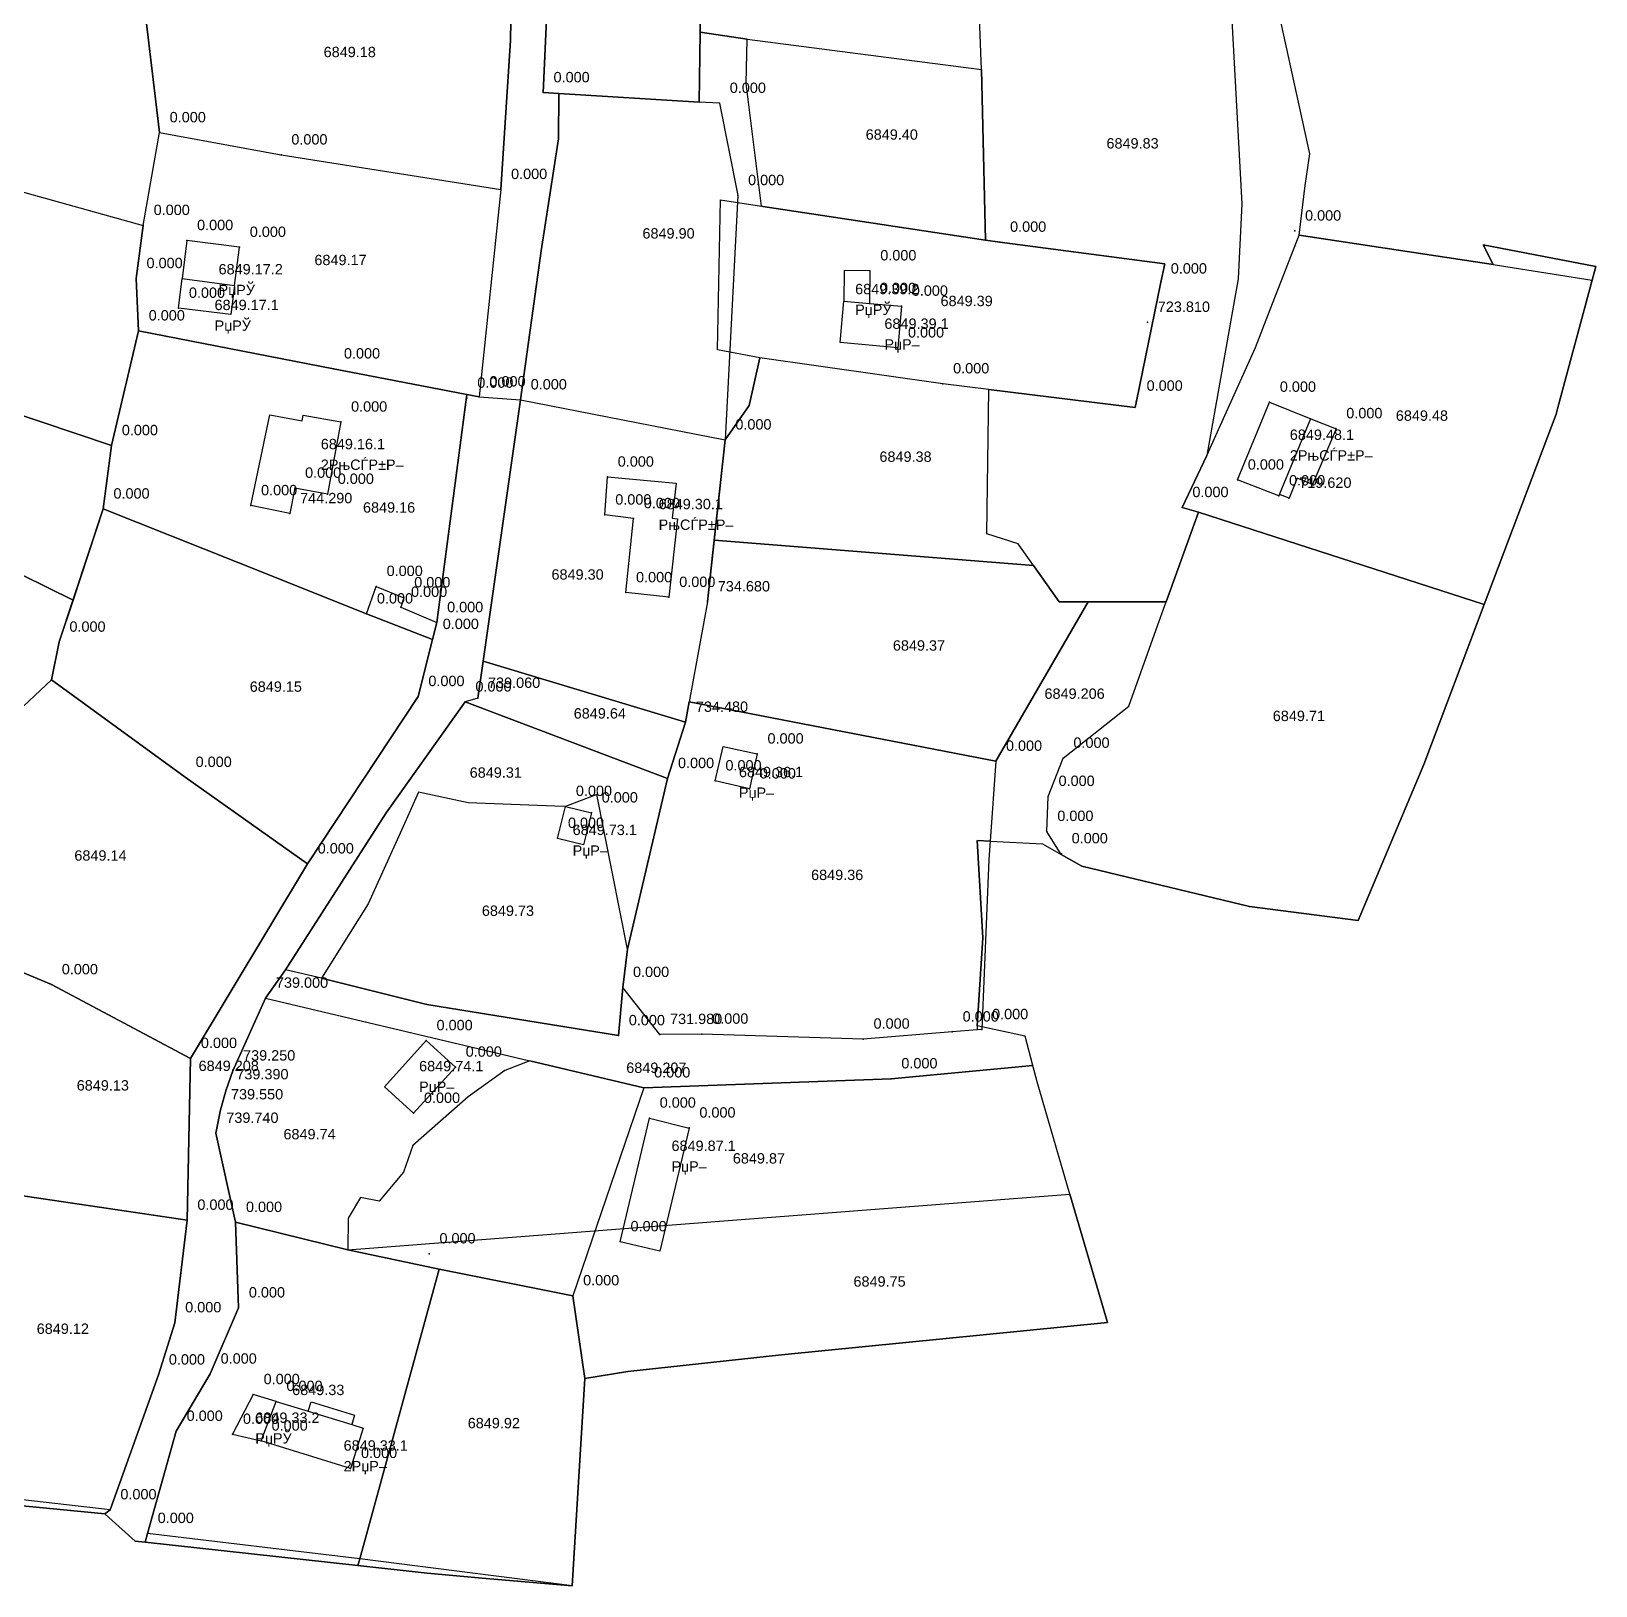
# Model space of a CAD drawing. Header units: metres. Extents: x 8504925 to 8509157, y 4588840 to 4591954.
# Drawn here: x 8506470.5 to 8506621.9, y 4589436.8 to 4589587.1 of the extents above; entities that cross this region are included whole.
import ezdxf

# ---------------------------------------------------------------- set-up
doc = ezdxf.new("R2010")
doc.units = ezdxf.units.M
for name, color, linetype in [('cad13', 30, 'Continuous'), ('cad140', 7, 'Continuous'), ('cad144', 7, 'Continuous'), ('cad145', 7, 'Continuous'), ('cad146', 7, 'Continuous'), ('cad176', 7, 'Continuous'), ('cad22', 7, 'Continuous'), ('cad_cont_1', 30, 'Continuous'), ('cad_cont_2', 7, 'Continuous'), ('cad_cont_3', 7, 'Continuous'), ('points', 1, 'Continuous'), ('texts', 7, 'Continuous')]:
    doc.layers.add(name, color=color, linetype=linetype)
doc.styles.get("Standard").update_dxf_attribs({"font": 'arial.ttf'})

msp = doc.modelspace()

# ---------------------------------------------------------------- linework, layer by layer
at = {"layer": 'cad13'}
for points in [[(8506490.16, 4589562.552), (8506490.64, 4589566.24), (8506485.54, 4589566.9), (8506485.1, 4589563.211)], [(8506551.62, 4589560.8), (8506551.65, 4589563.97), (8506549.15, 4589563.987), (8506549.115, 4589561.019)], [(8506490.16, 4589562.552), (8506489.796, 4589559.747), (8506484.75, 4589560.35), (8506485.1, 4589563.211)], [(8506485.1, 4589563.211), (8506490.16, 4589562.552)], [(8506551.62, 4589560.8), (8506554.69, 4589560.55), (8506554.34, 4589556.51), (8506548.769, 4589557.018), (8506549.115, 4589561.019)], [(8506549.115, 4589561.019), (8506551.62, 4589560.8)], [(8506496.712, 4589549.439), (8506496.817, 4589550.009), (8506500.44, 4589549.34), (8506499.15, 4589542.35), (8506495.99, 4589542.94), (8506495.51, 4589540.48), (8506491.73, 4589541.25), (8506493.565, 4589550.018), (8506496.712, 4589549.439)], [(8506591.257, 4589542.319), (8506591.19, 4589542.2), (8506587.2, 4589543.73), (8506590.3, 4589551.26), (8506594.314, 4589549.653), (8506596.74, 4589548.69), (8506594.466, 4589543.292), (8506592.986, 4589543.901), (8506592.19, 4589541.96), (8506591.257, 4589542.319)], [(8506532.19, 4589532.38), (8506528.01, 4589532.83), (8506528.76, 4589540), (8506526, 4589540.35), (8506526.24, 4589544.02), (8506532.887, 4589543.419), (8506532.521, 4589540.038), (8506533.018, 4589539.984), (8506532.19, 4589532.38)], [(8506539.98, 4589513.84), (8506536.66, 4589514.63), (8506537.453, 4589517.963), (8506540.74, 4589517.23), (8506539.98, 4589513.84)], [(8506524.69, 4589511.53), (8506523.925, 4589508.447), (8506521.42, 4589509.06), (8506522.19, 4589512.16), (8506524.69, 4589511.53)], [(8506507.49, 4589482.47), (8506504.658, 4589485.034), (8506508.71, 4589489.5), (8506511.53, 4589486.94), (8506507.49, 4589482.47)], [(8506531.326, 4589469.133), (8506527.47, 4589470.04), (8506530.3, 4589482.01), (8506534.14, 4589481.04), (8506531.326, 4589469.133)], [(8506494.19, 4589454.6), (8506491.98, 4589455.26), (8506489.98, 4589451.42), (8506492.75, 4589450.77)], [(8506494.19, 4589454.6), (8506497.298, 4589453.646), (8506497.577, 4589454.554), (8506501.783, 4589453.265), (8506501.505, 4589452.356), (8506502.599, 4589452.021), (8506501.4, 4589448.12), (8506492.75, 4589450.77)], [(8506492.75, 4589450.77), (8506494.19, 4589454.6)]]:
    msp.add_lwpolyline(points, dxfattribs=at)
at = {"layer": 'cad140'}
for points in [[(8506537.08, 4589580.17), (8506538.85, 4589571.25)], [(8506538.85, 4589571.25), (8506537.62, 4589547.61)], [(8506512.647, 4589552.005), (8506509.73, 4589529.94)], [(8506490.571, 4589535.706), (8506477.45, 4589540.93)], [(8506502.94, 4589530.78), (8506503.88, 4589533.44), (8506506.55, 4589532.34), (8506506.24, 4589531.42), (8506509.73, 4589529.94)], [(8506509.31, 4589528.31), (8506502.94, 4589530.78)], [(8506509.73, 4589529.94), (8506509.31, 4589528.31)]]:
    msp.add_lwpolyline(points, dxfattribs=at)
at = {"layer": 'cad144'}
for points in [[(8506520.03, 4589581.2), (8506520.61, 4589593.98), (8506519.39, 4589615.79)], [(8506517.07, 4589597.77), (8506516.88, 4589586.23), (8506515.92, 4589571.84)], [(8506482.89, 4589577.33), (8506481.187, 4589591.688)], [(8506521.551, 4589581.104), (8506520.03, 4589581.2)], [(8506535.124, 4589580.286), (8506521.551, 4589581.104)], [(8506537.08, 4589580.17), (8506535.124, 4589580.286)], [(8506515.92, 4589571.84), (8506513.83, 4589551.78)], [(8506564.21, 4589566.73), (8506580.173, 4589564.643)], [(8506584.236, 4589546.1), (8506588.947, 4589556.537), (8506590.371, 4589560.225), (8506593.17, 4589567.42)], [(8506593.17, 4589567.42), (8506611.939, 4589564.56)], [(8506580.173, 4589564.643), (8506579.75, 4589562.7), (8506577.42, 4589551.34), (8506577.298, 4589550.756)], [(8506611.939, 4589564.56), (8506621.509, 4589563.072)], [(8506621.509, 4589563.072), (8506618.198, 4589550.748)], [(8506512.647, 4589552.005), (8506513.83, 4589551.78)], [(8506563.151, 4589552.485), (8506558.7, 4589553.03)], [(8506577.298, 4589550.756), (8506563.151, 4589552.485)], [(8506514.206, 4589526.209), (8506517.82, 4589551.49)], [(8506517.82, 4589551.49), (8506537.62, 4589547.61)], [(8506618.198, 4589550.748), (8506618.025, 4589550.104), (8506611.078, 4589531.675)], [(8506537.62, 4589547.61), (8506535.92, 4589531.95)], [(8506581.85, 4589541.06), (8506584.236, 4589546.1)], [(8506583.443, 4589540.627), (8506581.85, 4589541.06)], [(8506611.078, 4589531.675), (8506583.443, 4589540.627)], [(8506502.94, 4589530.78), (8506490.571, 4589535.706)], [(8506535.92, 4589531.95), (8506534.158, 4589522.267)], [(8506513.69, 4589522.62), (8506514.206, 4589526.209)], [(8506507.92, 4589522.79), (8506497.21, 4589506.6)], [(8506495.084, 4589496.352), (8506504.838, 4589511.529), (8506512.47, 4589522.26)], [(8506513.69, 4589522.62), (8506512.47, 4589522.26)], [(8506532.07, 4589514.86), (8506512.47, 4589522.26)], [(8506534.158, 4589522.267), (8506533.8, 4589520.3)], [(8506563.81, 4589516.53), (8506534.158, 4589522.267)], [(8506533.8, 4589520.3), (8506532.07, 4589514.86)], [(8506563.81, 4589516.53), (8506563.258, 4589508.797)], [(8506497.21, 4589506.6), (8506485.4, 4589514.97)], [(8506532.07, 4589514.86), (8506528.172, 4589498.342)], [(8506563.258, 4589508.797), (8506563.131, 4589507.01), (8506562.46, 4589490.56)], [(8506497.21, 4589506.6), (8506485.91, 4589487.78)], [(8506528.172, 4589498.342), (8506527.72, 4589494.65)], [(8506498.58, 4589495.531), (8506495.084, 4589496.352)], [(8506527.72, 4589494.65), (8506527.31, 4589489.98), (8506508.762, 4589492.992), (8506498.58, 4589495.531)], [(8506485.91, 4589487.78), (8506472.45, 4589494.91)], [(8506531.3, 4589490.1), (8506527.72, 4589494.65)], [(8506490.27, 4589471.92), (8506488.36, 4589480.54), (8506488.82, 4589482.81), (8506489.34, 4589484.75), (8506489.99, 4589486.57), (8506493.17, 4589493.61)], [(8506493.17, 4589493.61), (8506529.76, 4589484.93)], [(8506562, 4589490.528), (8506559.61, 4589490.34), (8506550.99, 4589489.65), (8506535.38, 4589490.12), (8506531.3, 4589490.1)], [(8506562.46, 4589490.56), (8506562, 4589490.528)], [(8506529.76, 4589484.93), (8506553.68, 4589485.81), (8506567.411, 4589487.079)], [(8506469.04, 4589474.59), (8506485.57, 4589472.13)], [(8506485.57, 4589472.13), (8506484.39, 4589462.21), (8506482.81, 4589457.16), (8506478.12, 4589444.12)], [(8506481.73, 4589441.83), (8506484.53, 4589451.71), (8506487.82, 4589457.25), (8506490.55, 4589463.65), (8506490.27, 4589471.92)], [(8506478.12, 4589444.12), (8506456.984, 4589446.539), (8506450.49, 4589447.28), (8506434.93, 4589449.34)], [(8506522.822, 4589436.768), (8506502.282, 4589439.381), (8506481.73, 4589441.83)]]:
    msp.add_lwpolyline(points, dxfattribs=at)
at = {"layer": 'cad145'}
for points in [[(8506481.34, 4589568.36), (8506482.89, 4589577.33)], [(8506482.89, 4589577.33), (8506494.66, 4589575.18), (8506515.92, 4589571.84)], [(8506480.86, 4589558.16), (8506480.65, 4589563.22), (8506481.34, 4589568.36)], [(8506478.26, 4589547.06), (8506480.86, 4589558.16)], [(8506480.86, 4589558.16), (8506499.75, 4589554.48), (8506512.647, 4589552.005)], [(8506477.45, 4589540.93), (8506478.26, 4589547.06)], [(8506473.19, 4589528.06), (8506477.45, 4589540.93)], [(8506529.76, 4589484.93), (8506522.89, 4589464.81)]]:
    msp.add_lwpolyline(points, dxfattribs=at)
at = {"layer": 'cad146'}
for points in [[(8506574.15, 4589619.04), (8506580.034, 4589619.723), (8506580.862, 4589616.9), (8506586.476, 4589591.803), (8506587.611, 4589570.451), (8506587.268, 4589563.172), (8506584.236, 4589546.1)], [(8506535.351, 4589599.797), (8506535.202, 4589587.051)], [(8506562.446, 4589583.424), (8506561.891, 4589597.654), (8506561.312, 4589599.783)], [(8506535.202, 4589587.051), (8506535.124, 4589580.286)], [(8506539.77, 4589586.379), (8506535.202, 4589587.051)], [(8506541.141, 4589570.211), (8506539.675, 4589582.098), (8506539.77, 4589586.379)], [(8506539.77, 4589586.379), (8506562.446, 4589583.424)], [(8506562.818, 4589566.916), (8506562.446, 4589583.424)], [(8506517.82, 4589551.49), (8506519.83, 4589565.91), (8506521.496, 4589576.719), (8506521.551, 4589581.104)], [(8506449.72, 4589577.16), (8506481.34, 4589568.36)], [(8506540.988, 4589555.545), (8506536.891, 4589556.334), (8506537.17, 4589570.814), (8506541.141, 4589570.211)], [(8506562.818, 4589566.916), (8506543.219, 4589569.895), (8506541.285, 4589570.189), (8506541.141, 4589570.211)], [(8506564.21, 4589566.73), (8506562.818, 4589566.916)], [(8506443.91, 4589558.62), (8506478.26, 4589547.06)], [(8506537.62, 4589547.61), (8506539.949, 4589550.941), (8506540.988, 4589555.545)], [(8506558.7, 4589553.03), (8506540.988, 4589555.545)], [(8506513.83, 4589551.78), (8506517.82, 4589551.49)], [(8506567.465, 4589535.451), (8506565.967, 4589537.563), (8506562.947, 4589538.514), (8506563.151, 4589552.485)], [(8506438.67, 4589550.16), (8506447.525, 4589545.416), (8506474.537, 4589532.117)], [(8506536.571, 4589537.911), (8506537.62, 4589547.61)], [(8506477.45, 4589540.93), (8506474.537, 4589532.117)], [(8506580.303, 4589531.945), (8506583.443, 4589540.627)], [(8506535.92, 4589531.95), (8506536.571, 4589537.911)], [(8506536.571, 4589537.911), (8506567.465, 4589535.451)], [(8506567.465, 4589535.451), (8506569.965, 4589531.93), (8506572.742, 4589531.934)], [(8506474.537, 4589532.117), (8506473.19, 4589528.06), (8506472.455, 4589524.406)], [(8506572.742, 4589531.934), (8506563.81, 4589516.53)], [(8506570.151, 4589507.509), (8506568.77, 4589509.73), (8506568.9, 4589513.12), (8506570.33, 4589516.81), (8506576.697, 4589521.852), (8506578.701, 4589527.463), (8506579.639, 4589530.086), (8506580.303, 4589531.945)], [(8506572.742, 4589531.934), (8506577.389, 4589531.941), (8506580.303, 4589531.945)], [(8506507.92, 4589522.79), (8506509.31, 4589528.31)], [(8506514.206, 4589526.209), (8506533.8, 4589520.3)], [(8506472.455, 4589524.406), (8506467.598, 4589519.81)], [(8506485.4, 4589514.97), (8506472.455, 4589524.406)], [(8506528.172, 4589498.342), (8506525.23, 4589513.318), (8506522.19, 4589512.16), (8506521.15, 4589512.191), (8506512.769, 4589512.504), (8506507.969, 4589513.545), (8506506.348, 4589509.934), (8506504.65, 4589506.154), (8506503.105, 4589502.715), (8506498.58, 4589495.531)], [(8506472.45, 4589494.91), (8506452.131, 4589503.4)], [(8506493.17, 4589493.61), (8506495.084, 4589496.352)], [(8506493.17, 4589493.61), (8506518.729, 4589487.547)], [(8506562.025, 4589490.932), (8506562, 4589490.528)], [(8506485.57, 4589472.13), (8506485.91, 4589487.78)], [(8506518.729, 4589487.547), (8506516.303, 4589486.604), (8506512.777, 4589484.057), (8506507.426, 4589479.363), (8506506.521, 4589476.787), (8506504.166, 4589473.957), (8506502.367, 4589474.332), (8506501.168, 4589472.336), (8506501.119, 4589469.26)], [(8506518.729, 4589487.547), (8506529.76, 4589484.93)], [(8506501.119, 4589469.26), (8506570.994, 4589474.641)], [(8506501.119, 4589469.26), (8506490.27, 4589471.92)], [(8506509.967, 4589467.393), (8506501.119, 4589469.26)], [(8506502.101, 4589438.717), (8506502.282, 4589439.381), (8506509.967, 4589467.393)], [(8506524.064, 4589456.822), (8506522.89, 4589464.81), (8506509.967, 4589467.393)], [(8506477.604, 4589443.721), (8506478.12, 4589444.12)], [(8506481.503, 4589440.967), (8506481.73, 4589441.83)]]:
    msp.add_lwpolyline(points, dxfattribs=at)
at = {"layer": 'cad176'}
for points in [[(8506593.17, 4589567.42), (8506593.74, 4589572.23), (8506594.211, 4589575.29), (8506591.381, 4589588.08), (8506589.221, 4589595.89), (8506586.52, 4589605.77)], [(8506621.509, 4589563.072), (8506621.861, 4589564.385), (8506610.963, 4589566.463), (8506611.939, 4589564.56)], [(8506570.151, 4589507.509), (8506572.15, 4589506.385), (8506588.354, 4589502.471), (8506598.893, 4589501.104), (8506605.244, 4589516.197), (8506611.078, 4589531.675)], [(8506562.025, 4589490.932), (8506562.564, 4589499.432), (8506562.025, 4589508.861), (8506563.258, 4589508.797)], [(8506563.258, 4589508.797), (8506568.33, 4589508.533), (8506570.151, 4589507.509)], [(8506567.411, 4589487.079), (8506566.674, 4589489.932), (8506562.025, 4589490.932)], [(8506570.994, 4589474.641), (8506567.814, 4589485.518), (8506567.411, 4589487.079)], [(8506524.064, 4589456.822), (8506528.205, 4589457.486), (8506543.072, 4589459.088), (8506574.619, 4589462.244), (8506570.994, 4589474.641)], [(8506502.101, 4589438.717), (8506508.791, 4589437.986), (8506514.135, 4589437.502), (8506522.822, 4589436.768), (8506524.064, 4589456.822)], [(8506456.318, 4589445.774), (8506477.604, 4589443.721)], [(8506477.604, 4589443.721), (8506477.988, 4589443.375), (8506480.541, 4589441.072), (8506481.503, 4589440.967)], [(8506481.503, 4589440.967), (8506502.101, 4589438.717)]]:
    msp.add_lwpolyline(points, dxfattribs=at)
at = {"layer": 'cad22'}
for points in [[(8506591.19, 4589542.2), (8506591.257, 4589542.319), (8506594.285, 4589549.667)], [(8506497.298, 4589453.646), (8506501.505, 4589452.356)]]:
    msp.add_lwpolyline(points, dxfattribs=at)
at = {"layer": 'cad_cont_1'}
for points in [[(8506485.1, 4589563.211), (8506490.16, 4589562.552), (8506490.16, 4589562.552), (8506490.64, 4589566.24), (8506485.54, 4589566.9), (8506485.1, 4589563.211)], [(8506549.115, 4589561.019), (8506551.62, 4589560.8), (8506551.62, 4589560.8), (8506551.65, 4589563.97), (8506549.15, 4589563.987), (8506549.115, 4589561.019)], [(8506485.1, 4589563.211), (8506490.16, 4589562.552), (8506490.16, 4589562.552), (8506489.796, 4589559.747), (8506484.75, 4589560.35), (8506485.1, 4589563.211)], [(8506549.115, 4589561.019), (8506551.62, 4589560.8), (8506551.62, 4589560.8), (8506554.69, 4589560.55), (8506554.34, 4589556.51), (8506548.769, 4589557.018), (8506549.115, 4589561.019)], [(8506496.712, 4589549.439), (8506496.817, 4589550.009), (8506500.44, 4589549.34), (8506499.15, 4589542.35), (8506495.99, 4589542.94), (8506495.51, 4589540.48), (8506491.73, 4589541.25), (8506493.565, 4589550.018), (8506496.712, 4589549.439)], [(8506591.257, 4589542.319), (8506591.19, 4589542.2), (8506587.2, 4589543.73), (8506590.3, 4589551.26), (8506594.314, 4589549.653), (8506596.74, 4589548.69), (8506594.466, 4589543.292), (8506592.986, 4589543.901), (8506592.19, 4589541.96), (8506591.257, 4589542.319)], [(8506532.19, 4589532.38), (8506528.01, 4589532.83), (8506528.76, 4589540), (8506526, 4589540.35), (8506526.24, 4589544.02), (8506532.887, 4589543.419), (8506532.521, 4589540.038), (8506533.018, 4589539.984), (8506532.19, 4589532.38)], [(8506539.98, 4589513.84), (8506536.66, 4589514.63), (8506537.453, 4589517.963), (8506540.74, 4589517.23), (8506539.98, 4589513.84)], [(8506524.69, 4589511.53), (8506523.925, 4589508.447), (8506521.42, 4589509.06), (8506522.19, 4589512.16), (8506524.69, 4589511.53)], [(8506507.49, 4589482.47), (8506504.658, 4589485.034), (8506508.71, 4589489.5), (8506511.53, 4589486.94), (8506507.49, 4589482.47)], [(8506531.326, 4589469.133), (8506527.47, 4589470.04), (8506530.3, 4589482.01), (8506534.14, 4589481.04), (8506531.326, 4589469.133)], [(8506492.75, 4589450.77), (8506494.19, 4589454.6), (8506494.19, 4589454.6), (8506491.98, 4589455.26), (8506489.98, 4589451.42), (8506492.75, 4589450.77)], [(8506492.75, 4589450.77), (8506494.19, 4589454.6), (8506494.19, 4589454.6), (8506497.298, 4589453.646), (8506497.577, 4589454.554), (8506501.783, 4589453.265), (8506501.505, 4589452.356), (8506502.599, 4589452.021), (8506501.4, 4589448.12), (8506492.75, 4589450.77)]]:
    msp.add_lwpolyline(points, dxfattribs=at)
at = {"layer": 'cad_cont_2'}
for points in [[(8506527.29, 4589617.76), (8506519.39, 4589615.79), (8506519.39, 4589615.79), (8506520.61, 4589593.98), (8506520.03, 4589581.2), (8506520.03, 4589581.2), (8506521.551, 4589581.104), (8506521.551, 4589581.104), (8506535.124, 4589580.286), (8506535.124, 4589580.286), (8506535.202, 4589587.051), (8506535.202, 4589587.051), (8506535.351, 4589599.797), (8506535.351, 4589599.797), (8506535.507, 4589613.287), (8506535.507, 4589613.287), (8506535.532, 4589615.504), (8506535.532, 4589615.504), (8506535.218, 4589620.6), (8506535.218, 4589620.6), (8506528.667, 4589618.085), (8506528.667, 4589618.085), (8506527.29, 4589617.76)], [(8506535.351, 4589599.797), (8506535.202, 4589587.051), (8506535.202, 4589587.051), (8506539.77, 4589586.379), (8506539.77, 4589586.379), (8506562.446, 4589583.424), (8506562.446, 4589583.424), (8506561.891, 4589597.654), (8506561.312, 4589599.783), (8506561.312, 4589599.783), (8506535.351, 4589599.797)], [(8506517.07, 4589597.77), (8506480.503, 4589596.105), (8506480.503, 4589596.105), (8506481.187, 4589591.688), (8506481.187, 4589591.688), (8506482.89, 4589577.33), (8506482.89, 4589577.33), (8506494.66, 4589575.18), (8506515.92, 4589571.84), (8506515.92, 4589571.84), (8506516.88, 4589586.23), (8506517.07, 4589597.77)], [(8506517.07, 4589597.77), (8506516.88, 4589586.23), (8506515.92, 4589571.84), (8506515.92, 4589571.84), (8506513.83, 4589551.78), (8506513.83, 4589551.78), (8506517.82, 4589551.49), (8506517.82, 4589551.49), (8506519.83, 4589565.91), (8506521.496, 4589576.719), (8506521.551, 4589581.104), (8506521.551, 4589581.104), (8506520.03, 4589581.2), (8506520.03, 4589581.2), (8506520.61, 4589593.98)], [(8506586.476, 4589591.803), (8506587.611, 4589570.451), (8506587.268, 4589563.172), (8506584.236, 4589546.1), (8506584.236, 4589546.1), (8506581.85, 4589541.06), (8506581.85, 4589541.06), (8506583.443, 4589540.627), (8506583.443, 4589540.627), (8506580.303, 4589531.945), (8506580.303, 4589531.945), (8506577.389, 4589531.941), (8506572.742, 4589531.934), (8506572.742, 4589531.934), (8506569.965, 4589531.93), (8506567.465, 4589535.451), (8506567.465, 4589535.451), (8506565.967, 4589537.563), (8506562.947, 4589538.514), (8506563.151, 4589552.485), (8506563.151, 4589552.485), (8506577.298, 4589550.756), (8506577.298, 4589550.756), (8506577.42, 4589551.34), (8506579.75, 4589562.7), (8506580.173, 4589564.643), (8506580.173, 4589564.643), (8506564.21, 4589566.73), (8506564.21, 4589566.73), (8506562.818, 4589566.916), (8506562.818, 4589566.916), (8506562.446, 4589583.424), (8506562.446, 4589583.424), (8506561.891, 4589597.654)], [(8506450.046, 4589578.891), (8506449.72, 4589577.16), (8506449.72, 4589577.16), (8506481.34, 4589568.36), (8506481.34, 4589568.36), (8506482.89, 4589577.33), (8506482.89, 4589577.33), (8506481.187, 4589591.688), (8506481.187, 4589591.688), (8506452.9, 4589593.94), (8506452.9, 4589593.94), (8506452.688, 4589592.812), (8506452.688, 4589592.812), (8506454.299, 4589587.064), (8506453.885, 4589583.525), (8506453.182, 4589582.682), (8506450.046, 4589578.891)], [(8506586.476, 4589591.803), (8506587.611, 4589570.451), (8506587.268, 4589563.172), (8506584.236, 4589546.1), (8506584.236, 4589546.1), (8506588.947, 4589556.537), (8506590.371, 4589560.225), (8506593.17, 4589567.42), (8506593.17, 4589567.42), (8506593.74, 4589572.23), (8506594.211, 4589575.29), (8506591.381, 4589588.08)], [(8506517.82, 4589551.49), (8506537.62, 4589547.61), (8506537.62, 4589547.61), (8506539.949, 4589550.941), (8506540.988, 4589555.545), (8506540.988, 4589555.545), (8506536.891, 4589556.334), (8506537.17, 4589570.814), (8506541.141, 4589570.211), (8506541.141, 4589570.211), (8506539.675, 4589582.098), (8506539.77, 4589586.379), (8506539.77, 4589586.379), (8506535.202, 4589587.051), (8506535.202, 4589587.051), (8506535.124, 4589580.286), (8506535.124, 4589580.286), (8506521.551, 4589581.104), (8506521.551, 4589581.104), (8506521.496, 4589576.719), (8506519.83, 4589565.91), (8506517.82, 4589551.49)], [(8506541.141, 4589570.211), (8506539.675, 4589582.098), (8506539.77, 4589586.379), (8506539.77, 4589586.379), (8506562.446, 4589583.424), (8506562.446, 4589583.424), (8506562.818, 4589566.916), (8506562.818, 4589566.916), (8506543.219, 4589569.895), (8506541.285, 4589570.189), (8506541.141, 4589570.211)], [(8506480.86, 4589558.16), (8506480.65, 4589563.22), (8506481.34, 4589568.36), (8506481.34, 4589568.36), (8506482.89, 4589577.33), (8506482.89, 4589577.33), (8506494.66, 4589575.18), (8506515.92, 4589571.84), (8506515.92, 4589571.84), (8506513.83, 4589551.78), (8506513.83, 4589551.78), (8506512.647, 4589552.005), (8506512.647, 4589552.005), (8506499.75, 4589554.48), (8506480.86, 4589558.16)], [(8506443.91, 4589558.62), (8506449.72, 4589577.16), (8506449.72, 4589577.16), (8506481.34, 4589568.36), (8506481.34, 4589568.36), (8506480.65, 4589563.22), (8506480.86, 4589558.16), (8506480.86, 4589558.16), (8506478.26, 4589547.06), (8506478.26, 4589547.06), (8506443.91, 4589558.62)], [(8506540.988, 4589555.545), (8506536.891, 4589556.334), (8506537.17, 4589570.814), (8506541.141, 4589570.211), (8506541.141, 4589570.211), (8506541.285, 4589570.189), (8506543.219, 4589569.895), (8506562.818, 4589566.916), (8506562.818, 4589566.916), (8506564.21, 4589566.73), (8506564.21, 4589566.73), (8506580.173, 4589564.643), (8506580.173, 4589564.643), (8506579.75, 4589562.7), (8506577.42, 4589551.34), (8506577.298, 4589550.756), (8506577.298, 4589550.756), (8506563.151, 4589552.485), (8506563.151, 4589552.485), (8506558.7, 4589553.03), (8506558.7, 4589553.03), (8506540.988, 4589555.545)], [(8506581.85, 4589541.06), (8506584.236, 4589546.1), (8506584.236, 4589546.1), (8506588.947, 4589556.537), (8506590.371, 4589560.225), (8506593.17, 4589567.42), (8506593.17, 4589567.42), (8506611.939, 4589564.56), (8506611.939, 4589564.56), (8506610.963, 4589566.463), (8506621.861, 4589564.385), (8506621.509, 4589563.072), (8506621.509, 4589563.072), (8506618.198, 4589550.748), (8506618.198, 4589550.748), (8506618.025, 4589550.104), (8506611.078, 4589531.675), (8506611.078, 4589531.675), (8506583.443, 4589540.627), (8506583.443, 4589540.627), (8506581.85, 4589541.06)], [(8506438.67, 4589550.16), (8506443.91, 4589558.62), (8506443.91, 4589558.62), (8506478.26, 4589547.06), (8506478.26, 4589547.06), (8506477.45, 4589540.93), (8506477.45, 4589540.93), (8506474.537, 4589532.117), (8506474.537, 4589532.117), (8506447.525, 4589545.416), (8506438.67, 4589550.16)], [(8506490.571, 4589535.706), (8506477.45, 4589540.93), (8506477.45, 4589540.93), (8506478.26, 4589547.06), (8506478.26, 4589547.06), (8506480.86, 4589558.16), (8506480.86, 4589558.16), (8506499.75, 4589554.48), (8506512.647, 4589552.005), (8506512.647, 4589552.005), (8506509.73, 4589529.94), (8506509.73, 4589529.94), (8506509.31, 4589528.31), (8506509.31, 4589528.31), (8506502.94, 4589530.78), (8506502.94, 4589530.78), (8506490.571, 4589535.706)], [(8506536.571, 4589537.911), (8506567.465, 4589535.451), (8506567.465, 4589535.451), (8506565.967, 4589537.563), (8506562.947, 4589538.514), (8506563.151, 4589552.485), (8506563.151, 4589552.485), (8506558.7, 4589553.03), (8506558.7, 4589553.03), (8506540.988, 4589555.545), (8506540.988, 4589555.545), (8506539.949, 4589550.941), (8506537.62, 4589547.61), (8506537.62, 4589547.61), (8506536.571, 4589537.911)], [(8506477.604, 4589443.721), (8506478.12, 4589444.12), (8506478.12, 4589444.12), (8506482.81, 4589457.16), (8506484.39, 4589462.21), (8506485.57, 4589472.13), (8506485.57, 4589472.13), (8506485.91, 4589487.78), (8506485.91, 4589487.78), (8506497.21, 4589506.6), (8506497.21, 4589506.6), (8506507.92, 4589522.79), (8506507.92, 4589522.79), (8506509.31, 4589528.31), (8506509.31, 4589528.31), (8506509.73, 4589529.94), (8506509.73, 4589529.94), (8506512.647, 4589552.005), (8506512.647, 4589552.005), (8506513.83, 4589551.78), (8506513.83, 4589551.78), (8506517.82, 4589551.49), (8506517.82, 4589551.49), (8506514.206, 4589526.209), (8506514.206, 4589526.209), (8506513.69, 4589522.62), (8506513.69, 4589522.62), (8506512.47, 4589522.26), (8506512.47, 4589522.26), (8506504.838, 4589511.529), (8506495.084, 4589496.352), (8506495.084, 4589496.352), (8506493.17, 4589493.61), (8506493.17, 4589493.61), (8506489.99, 4589486.57), (8506489.34, 4589484.75), (8506488.82, 4589482.81), (8506488.36, 4589480.54), (8506490.27, 4589471.92), (8506490.27, 4589471.92), (8506490.55, 4589463.65), (8506487.82, 4589457.25), (8506484.53, 4589451.71), (8506481.73, 4589441.83), (8506481.73, 4589441.83), (8506481.503, 4589440.967), (8506481.503, 4589440.967), (8506480.541, 4589441.072), (8506477.988, 4589443.375), (8506477.604, 4589443.721)], [(8506430.42, 4589540.46), (8506438.67, 4589550.16), (8506438.67, 4589550.16), (8506447.525, 4589545.416), (8506474.537, 4589532.117), (8506474.537, 4589532.117), (8506473.19, 4589528.06), (8506472.455, 4589524.406), (8506472.455, 4589524.406), (8506467.598, 4589519.81), (8506467.598, 4589519.81), (8506460.28, 4589523.87), (8506430.42, 4589540.46)], [(8506514.206, 4589526.209), (8506517.82, 4589551.49), (8506517.82, 4589551.49), (8506537.62, 4589547.61), (8506537.62, 4589547.61), (8506536.571, 4589537.911), (8506536.571, 4589537.911), (8506535.92, 4589531.95), (8506535.92, 4589531.95), (8506534.158, 4589522.267), (8506534.158, 4589522.267), (8506533.8, 4589520.3), (8506533.8, 4589520.3), (8506514.206, 4589526.209)], [(8506485.4, 4589514.97), (8506472.455, 4589524.406), (8506472.455, 4589524.406), (8506473.19, 4589528.06), (8506474.537, 4589532.117), (8506474.537, 4589532.117), (8506477.45, 4589540.93), (8506477.45, 4589540.93), (8506490.571, 4589535.706), (8506490.571, 4589535.706), (8506502.94, 4589530.78), (8506502.94, 4589530.78), (8506509.31, 4589528.31), (8506509.31, 4589528.31), (8506507.92, 4589522.79), (8506507.92, 4589522.79), (8506497.21, 4589506.6), (8506497.21, 4589506.6), (8506485.4, 4589514.97)], [(8506570.151, 4589507.509), (8506568.77, 4589509.73), (8506568.9, 4589513.12), (8506570.33, 4589516.81), (8506576.697, 4589521.852), (8506578.701, 4589527.463), (8506579.639, 4589530.086), (8506580.303, 4589531.945), (8506580.303, 4589531.945), (8506583.443, 4589540.627), (8506583.443, 4589540.627), (8506611.078, 4589531.675), (8506611.078, 4589531.675), (8506605.244, 4589516.197), (8506598.893, 4589501.104), (8506588.354, 4589502.471), (8506572.15, 4589506.385), (8506570.151, 4589507.509)], [(8506535.92, 4589531.95), (8506534.158, 4589522.267), (8506534.158, 4589522.267), (8506563.81, 4589516.53), (8506563.81, 4589516.53), (8506572.742, 4589531.934), (8506572.742, 4589531.934), (8506569.965, 4589531.93), (8506567.465, 4589535.451), (8506567.465, 4589535.451), (8506536.571, 4589537.911), (8506536.571, 4589537.911), (8506535.92, 4589531.95)], [(8506563.81, 4589516.53), (8506563.258, 4589508.797), (8506563.258, 4589508.797), (8506568.33, 4589508.533), (8506570.151, 4589507.509), (8506570.151, 4589507.509), (8506568.77, 4589509.73), (8506568.9, 4589513.12), (8506570.33, 4589516.81), (8506576.697, 4589521.852), (8506578.701, 4589527.463), (8506579.639, 4589530.086), (8506580.303, 4589531.945), (8506580.303, 4589531.945), (8506577.389, 4589531.941), (8506572.742, 4589531.934), (8506572.742, 4589531.934), (8506563.81, 4589516.53)], [(8506513.69, 4589522.62), (8506512.47, 4589522.26), (8506512.47, 4589522.26), (8506532.07, 4589514.86), (8506532.07, 4589514.86), (8506533.8, 4589520.3), (8506533.8, 4589520.3), (8506514.206, 4589526.209), (8506514.206, 4589526.209), (8506513.69, 4589522.62)], [(8506472.45, 4589494.91), (8506452.131, 4589503.4), (8506452.131, 4589503.4), (8506467.598, 4589519.81), (8506467.598, 4589519.81), (8506472.455, 4589524.406), (8506472.455, 4589524.406), (8506485.4, 4589514.97), (8506485.4, 4589514.97), (8506497.21, 4589506.6), (8506497.21, 4589506.6), (8506485.91, 4589487.78), (8506485.91, 4589487.78), (8506472.45, 4589494.91)], [(8506498.58, 4589495.531), (8506495.084, 4589496.352), (8506495.084, 4589496.352), (8506504.838, 4589511.529), (8506512.47, 4589522.26), (8506512.47, 4589522.26), (8506532.07, 4589514.86), (8506532.07, 4589514.86), (8506528.172, 4589498.342), (8506528.172, 4589498.342), (8506525.23, 4589513.318), (8506522.19, 4589512.16), (8506521.15, 4589512.191), (8506512.769, 4589512.504), (8506507.969, 4589513.545), (8506506.348, 4589509.934), (8506504.65, 4589506.154), (8506503.105, 4589502.715), (8506498.58, 4589495.531)], [(8506531.3, 4589490.1), (8506527.72, 4589494.65), (8506527.72, 4589494.65), (8506528.172, 4589498.342), (8506528.172, 4589498.342), (8506532.07, 4589514.86), (8506532.07, 4589514.86), (8506533.8, 4589520.3), (8506533.8, 4589520.3), (8506534.158, 4589522.267), (8506534.158, 4589522.267), (8506563.81, 4589516.53), (8506563.81, 4589516.53), (8506563.258, 4589508.797), (8506563.258, 4589508.797), (8506562.025, 4589508.861), (8506562.564, 4589499.432), (8506562.025, 4589490.932), (8506562.025, 4589490.932), (8506562, 4589490.528), (8506562, 4589490.528), (8506559.61, 4589490.34), (8506550.99, 4589489.65), (8506535.38, 4589490.12), (8506531.3, 4589490.1)], [(8506528.172, 4589498.342), (8506525.23, 4589513.318), (8506522.19, 4589512.16), (8506521.15, 4589512.191), (8506512.769, 4589512.504), (8506507.969, 4589513.545), (8506506.348, 4589509.934), (8506504.65, 4589506.154), (8506503.105, 4589502.715), (8506498.58, 4589495.531), (8506498.58, 4589495.531), (8506508.762, 4589492.992), (8506527.31, 4589489.98), (8506527.72, 4589494.65), (8506527.72, 4589494.65), (8506528.172, 4589498.342)], [(8506469.04, 4589474.59), (8506468.998, 4589476.423), (8506469.478, 4589483.973), (8506464.918, 4589491.223), (8506461.588, 4589493.153), (8506450.435, 4589496.659), (8506450.435, 4589496.659), (8506452.131, 4589503.4), (8506452.131, 4589503.4), (8506472.45, 4589494.91), (8506472.45, 4589494.91), (8506485.91, 4589487.78), (8506485.91, 4589487.78), (8506485.57, 4589472.13), (8506485.57, 4589472.13), (8506469.04, 4589474.59)], [(8506493.17, 4589493.61), (8506518.729, 4589487.547), (8506518.729, 4589487.547), (8506529.76, 4589484.93), (8506529.76, 4589484.93), (8506553.68, 4589485.81), (8506567.411, 4589487.079), (8506567.411, 4589487.079), (8506566.674, 4589489.932), (8506562.025, 4589490.932), (8506562.025, 4589490.932), (8506562, 4589490.528), (8506562, 4589490.528), (8506559.61, 4589490.34), (8506550.99, 4589489.65), (8506535.38, 4589490.12), (8506531.3, 4589490.1), (8506531.3, 4589490.1), (8506527.72, 4589494.65), (8506527.72, 4589494.65), (8506527.31, 4589489.98), (8506508.762, 4589492.992), (8506498.58, 4589495.531), (8506498.58, 4589495.531), (8506495.084, 4589496.352), (8506495.084, 4589496.352), (8506493.17, 4589493.61)], [(8506490.27, 4589471.92), (8506488.36, 4589480.54), (8506488.82, 4589482.81), (8506489.34, 4589484.75), (8506489.99, 4589486.57), (8506493.17, 4589493.61), (8506493.17, 4589493.61), (8506518.729, 4589487.547), (8506518.729, 4589487.547), (8506516.303, 4589486.604), (8506512.777, 4589484.057), (8506507.426, 4589479.363), (8506506.521, 4589476.787), (8506504.166, 4589473.957), (8506502.367, 4589474.332), (8506501.168, 4589472.336), (8506501.119, 4589469.26), (8506501.119, 4589469.26), (8506490.27, 4589471.92)], [(8506501.119, 4589469.26), (8506570.994, 4589474.641), (8506570.994, 4589474.641), (8506567.814, 4589485.518), (8506567.411, 4589487.079), (8506567.411, 4589487.079), (8506553.68, 4589485.81), (8506529.76, 4589484.93), (8506529.76, 4589484.93), (8506518.729, 4589487.547), (8506518.729, 4589487.547), (8506516.303, 4589486.604), (8506512.777, 4589484.057), (8506507.426, 4589479.363), (8506506.521, 4589476.787), (8506504.166, 4589473.957), (8506502.367, 4589474.332), (8506501.168, 4589472.336), (8506501.119, 4589469.26)], [(8506456.318, 4589445.774), (8506456.984, 4589446.539), (8506461.398, 4589451.603), (8506467.968, 4589463.123), (8506469.158, 4589469.363), (8506469.04, 4589474.59), (8506469.04, 4589474.59), (8506485.57, 4589472.13), (8506485.57, 4589472.13), (8506484.39, 4589462.21), (8506482.81, 4589457.16), (8506478.12, 4589444.12), (8506478.12, 4589444.12), (8506477.604, 4589443.721), (8506477.604, 4589443.721), (8506456.318, 4589445.774)], [(8506501.119, 4589469.26), (8506570.994, 4589474.641), (8506570.994, 4589474.641), (8506574.619, 4589462.244), (8506543.072, 4589459.088), (8506528.205, 4589457.486), (8506524.064, 4589456.822), (8506524.064, 4589456.822), (8506522.89, 4589464.81), (8506509.967, 4589467.393), (8506509.967, 4589467.393), (8506501.119, 4589469.26)], [(8506481.503, 4589440.967), (8506481.73, 4589441.83), (8506481.73, 4589441.83), (8506484.53, 4589451.71), (8506487.82, 4589457.25), (8506490.55, 4589463.65), (8506490.27, 4589471.92), (8506490.27, 4589471.92), (8506501.119, 4589469.26), (8506501.119, 4589469.26), (8506509.967, 4589467.393), (8506509.967, 4589467.393), (8506502.282, 4589439.381), (8506502.101, 4589438.717), (8506502.101, 4589438.717), (8506481.503, 4589440.967)], [(8506502.101, 4589438.717), (8506502.282, 4589439.381), (8506509.967, 4589467.393), (8506509.967, 4589467.393), (8506522.89, 4589464.81), (8506524.064, 4589456.822), (8506524.064, 4589456.822), (8506522.822, 4589436.768), (8506514.135, 4589437.502), (8506508.791, 4589437.986), (8506502.101, 4589438.717)]]:
    msp.add_lwpolyline(points, dxfattribs=at)
at = {"layer": 'cad_cont_3'}
msp.add_lwpolyline([(8506456.318, 4589445.774), (8506477.604, 4589443.721), (8506477.604, 4589443.721), (8506477.988, 4589443.375), (8506480.541, 4589441.072), (8506481.503, 4589440.967), (8506481.503, 4589440.967), (8506502.101, 4589438.717), (8506502.101, 4589438.717), (8506508.791, 4589437.986), (8506514.135, 4589437.502), (8506522.822, 4589436.768), (8506524.064, 4589456.822), (8506524.064, 4589456.822), (8506528.205, 4589457.486), (8506543.072, 4589459.088), (8506574.619, 4589462.244), (8506570.994, 4589474.641), (8506570.994, 4589474.641), (8506567.814, 4589485.518), (8506567.411, 4589487.079), (8506567.411, 4589487.079), (8506566.674, 4589489.932), (8506562.025, 4589490.932), (8506562.025, 4589490.932), (8506562.564, 4589499.432), (8506562.025, 4589508.861), (8506563.258, 4589508.797), (8506563.258, 4589508.797), (8506568.33, 4589508.533), (8506570.151, 4589507.509), (8506570.151, 4589507.509), (8506572.15, 4589506.385), (8506588.354, 4589502.471), (8506598.893, 4589501.104), (8506605.244, 4589516.197), (8506611.078, 4589531.675), (8506611.078, 4589531.675), (8506618.025, 4589550.104), (8506618.198, 4589550.748), (8506618.198, 4589550.748), (8506621.509, 4589563.072), (8506621.509, 4589563.072), (8506621.861, 4589564.385), (8506610.963, 4589566.463), (8506611.939, 4589564.56), (8506611.939, 4589564.56), (8506593.17, 4589567.42), (8506593.17, 4589567.42), (8506593.74, 4589572.23), (8506594.211, 4589575.29), (8506591.381, 4589588.08)], dxfattribs=at)
at = {"layer": 'points'}
for p in [(8506516.88, 4589586.23), (8506520.03, 4589581.2), (8506537.08, 4589580.17), (8506482.89, 4589577.33), (8506494.66, 4589575.18), (8506515.92, 4589571.84), (8506538.85, 4589571.25), (8506481.34, 4589568.36), (8506485.54, 4589566.9), (8506564.2, 4589566.74), (8506592.74, 4589567.82), (8506490.64, 4589566.24), (8506551.64, 4589563.97), (8506480.65, 4589563.22), (8506579.75, 4589562.7), (8506551.61, 4589560.81), (8506484.75, 4589560.35), (8506554.69, 4589560.55), (8506480.86, 4589558.16), (8506578.49, 4589558.99), (8506554.32, 4589556.51), (8506499.75, 4589554.48), (8506512.65, 4589551.65), (8506513.83, 4589551.78), (8506558.69, 4589553.04), (8506517.82, 4589551.49), (8506577.41, 4589551.36), (8506590.3, 4589551.26), (8506500.44, 4589549.34), (8506596.73, 4589548.7), (8506478.26, 4589547.06), (8506537.62, 4589547.61), (8506526.24, 4589544.02), (8506495.99, 4589542.94), (8506587.2, 4589543.73), (8506491.73, 4589541.25), (8506499.15, 4589542.35), (8506581.84, 4589541.07), (8506591.19, 4589542.2), (8506592.18, 4589541.97), (8506477.45, 4589540.93), (8506495.51, 4589540.48), (8506526, 4589540.35), (8506528.76, 4589540), (8506503.88, 4589533.44), (8506506.55, 4589532.34), (8506528.01, 4589532.83), (8506532.19, 4589532.38), (8506535.92, 4589531.95), (8506502.94, 4589530.78), (8506506.24, 4589531.42), (8506509.73, 4589529.94), (8506473.19, 4589528.05), (8506509.31, 4589528.31), (8506507.92, 4589522.79), (8506512.47, 4589522.26), (8506513.69, 4589522.62), (8506533.8, 4589520.3), (8506540.73, 4589517.23), (8506570.33, 4589516.82), (8506563.8, 4589516.53), (8506485.4, 4589514.97), (8506532.07, 4589514.86), (8506536.66, 4589514.63), (8506539.98, 4589513.85), (8506568.89, 4589513.13), (8506522.19, 4589512.16), (8506524.69, 4589511.53), (8506568.77, 4589509.74), (8506521.42, 4589509.07), (8506497.21, 4589506.6), (8506570.16, 4589507.58), (8506472.45, 4589494.91), (8506527.72, 4589494.65), (8506493.17, 4589493.61), (8506508.71, 4589489.5), (8506527.31, 4589489.98), (8506531.3, 4589490.1), (8506535.38, 4589490.13), (8506550.99, 4589489.65), (8506559.61, 4589490.34), (8506562.46, 4589490.57), (8506485.91, 4589487.78), (8506489.99, 4589486.57), (8506511.53, 4589486.94), (8506553.68, 4589485.81), (8506489.34, 4589484.75), (8506529.76, 4589484.93), (8506488.82, 4589482.81), (8506507.49, 4589482.47), (8506530.3, 4589482.01), (8506488.37, 4589480.54), (8506534.14, 4589481.05), (8506485.57, 4589472.13), (8506490.27, 4589471.92), (8506527.48, 4589470.05), (8506508.99, 4589468.88), (8506522.89, 4589464.82), (8506490.55, 4589463.65), (8506484.39, 4589462.21), (8506482.81, 4589457.16), (8506487.82, 4589457.25), (8506491.98, 4589455.26), (8506494.19, 4589454.6), (8506484.53, 4589451.71), (8506489.98, 4589451.42), (8506492.75, 4589450.77), (8506501.4, 4589448.12), (8506478.12, 4589444.12), (8506481.73, 4589441.83)]:
    msp.add_point(p, dxfattribs=at)

# ---------------------------------------------------------------- texts
at = {"layer": 'cad_cont_1'}
for s, p in [('6849.17.2', (8506488.621, 4589563.617)), ('6849.39.2', (8506550.21, 4589561.699)), ('6849.17.1', (8506488.232, 4589560.165)), ('6849.39.1', (8506553.041, 4589558.351)), ('6849.48.1', (8506592.264, 4589547.609)), ('6849.16.1', (8506498.51, 4589546.707)), ('6849.30.1', (8506531.198, 4589540.902)), ('6849.36.1', (8506538.963, 4589514.983)), ('6849.73.1', (8506522.877, 4589509.383)), ('6849.74.1', (8506508.021, 4589486.532)), ('6849.87.1', (8506532.441, 4589478.825)), ('6849.33.2', (8506492.174, 4589452.523)), ('6849.33.1', (8506500.718, 4589449.834))]:
    msp.add_text(s, height=1, dxfattribs=at).set_placement(p)
at = {"layer": 'cad_cont_2'}
for s, p in [('6849.18', (8506498.786, 4589584.631)), ('6849.40', (8506551.23, 4589576.647)), ('6849.83', (8506574.525, 4589575.795)), ('6849.90', (8506529.631, 4589567.086)), ('6849.17', (8506497.893, 4589564.512)), ('6849.39', (8506558.471, 4589560.545)), ('6849.48', (8506602.521, 4589549.457)), ('6849.38', (8506552.559, 4589545.486)), ('6849.16', (8506502.593, 4589540.572)), ('6849.30', (8506520.829, 4589534.089)), ('6849.37', (8506553.861, 4589527.223)), ('6849.15', (8506491.635, 4589523.24)), ('6849.206', (8506568.529, 4589522.561)), ('6849.64', (8506522.982, 4589520.652)), ('6849.71', (8506590.617, 4589520.408)), ('6849.31', (8506512.917, 4589514.928)), ('6849.14', (8506474.668, 4589506.906)), ('6849.36', (8506545.947, 4589505.029)), ('6849.73', (8506514.092, 4589501.563)), ('6849.208', (8506486.688, 4589486.557)), ('6849.207', (8506528.063, 4589486.373)), ('6849.13', (8506474.896, 4589484.67)), ('6849.74', (8506494.896, 4589479.946)), ('6849.87', (8506538.375, 4589477.609)), ('6849.75', (8506550.047, 4589465.697)), ('6849.12', (8506471.025, 4589461.13)), ('6849.33', (8506495.74, 4589455.207)), ('6849.92', (8506512.728, 4589451.998))]:
    msp.add_text(s, height=1, dxfattribs=at).set_placement(p)
at = {"layer": 'points'}
for s, p in [('0.000', (8506521.03, 4589582.2)), ('0.000', (8506538.08, 4589581.17)), ('0.000', (8506483.89, 4589578.33)), ('0.000', (8506495.66, 4589576.18)), ('0.000', (8506516.92, 4589572.84)), ('0.000', (8506539.85, 4589572.25)), ('0.000', (8506482.34, 4589569.36)), ('0.000', (8506593.74, 4589568.82)), ('0.000', (8506486.54, 4589567.9)), ('0.000', (8506491.64, 4589567.24)), ('0.000', (8506565.2, 4589567.74)), ('0.000', (8506481.65, 4589564.22)), ('0.000', (8506552.64, 4589564.97)), ('0.000', (8506580.75, 4589563.7)), ('0.000', (8506485.75, 4589561.35)), ('0.000', (8506552.61, 4589561.81)), ('0.000', (8506555.69, 4589561.55)), ('723.810', (8506579.49, 4589559.99)), ('0.000', (8506481.86, 4589559.16)), ('0.000', (8506555.32, 4589557.51)), ('0.000', (8506500.75, 4589555.48)), ('0.000', (8506559.69, 4589554.04)), ('0.000', (8506513.65, 4589552.65)), ('0.000', (8506514.83, 4589552.78)), ('0.000', (8506518.82, 4589552.49)), ('0.000', (8506578.41, 4589552.36)), ('0.000', (8506591.3, 4589552.26)), ('0.000', (8506501.44, 4589550.34)), ('0.000', (8506597.73, 4589549.7)), ('0.000', (8506479.26, 4589548.06)), ('0.000', (8506538.62, 4589548.61)), ('0.000', (8506527.24, 4589545.02)), ('0.000', (8506588.2, 4589544.73)), ('0.000', (8506496.99, 4589543.94)), ('0.000', (8506500.15, 4589543.35)), ('0.000', (8506592.19, 4589543.2)), ('719.620', (8506593.18, 4589542.97)), ('0.000', (8506478.45, 4589541.93)), ('0.000', (8506492.73, 4589542.25)), ('744.290', (8506496.51, 4589541.48)), ('0.000', (8506582.84, 4589542.07)), ('0.000', (8506527, 4589541.35)), ('0.000', (8506529.76, 4589541)), ('0.000', (8506504.88, 4589534.44)), ('0.000', (8506507.24, 4589532.42)), ('0.000', (8506507.55, 4589533.34)), ('0.000', (8506529.01, 4589533.83)), ('0.000', (8506533.19, 4589533.38)), ('734.680', (8506536.92, 4589532.95)), ('0.000', (8506503.94, 4589531.78)), ('0.000', (8506510.73, 4589530.94)), ('0.000', (8506474.19, 4589529.05)), ('0.000', (8506510.31, 4589529.31)), ('0.000', (8506508.92, 4589523.79)), ('739.060', (8506514.69, 4589523.62)), ('0.000', (8506513.47, 4589523.26)), ('734.480', (8506534.8, 4589521.3)), ('0.000', (8506541.73, 4589518.23)), ('0.000', (8506564.8, 4589517.53)), ('0.000', (8506571.33, 4589517.82)), ('0.000', (8506486.4, 4589515.97)), ('0.000', (8506533.07, 4589515.86)), ('0.000', (8506537.66, 4589515.63)), ('0.000', (8506540.98, 4589514.85)), ('0.000', (8506523.19, 4589513.16)), ('0.000', (8506569.89, 4589514.13)), ('0.000', (8506525.69, 4589512.53)), ('0.000', (8506522.42, 4589510.07)), ('0.000', (8506569.77, 4589510.74)), ('0.000', (8506571.16, 4589508.58)), ('0.000', (8506498.21, 4589507.6)), ('0.000', (8506473.45, 4589495.91)), ('739.000', (8506494.17, 4589494.61)), ('0.000', (8506528.72, 4589495.65)), ('0.000', (8506563.46, 4589491.57)), ('0.000', (8506509.71, 4589490.5)), ('0.000', (8506528.31, 4589490.98)), ('731.980', (8506532.3, 4589491.1)), ('0.000', (8506536.38, 4589491.13)), ('0.000', (8506551.99, 4589490.65)), ('0.000', (8506560.61, 4589491.34)), ('0.000', (8506486.91, 4589488.78)), ('739.250', (8506490.99, 4589487.57)), ('0.000', (8506512.53, 4589487.94)), ('739.390', (8506490.34, 4589485.75)), ('0.000', (8506530.76, 4589485.93)), ('0.000', (8506554.68, 4589486.81)), ('739.550', (8506489.82, 4589483.81)), ('0.000', (8506508.49, 4589483.47)), ('0.000', (8506531.3, 4589483.01)), ('739.740', (8506489.37, 4589481.54)), ('0.000', (8506535.14, 4589482.05)), ('0.000', (8506486.57, 4589473.13)), ('0.000', (8506491.27, 4589472.92)), ('0.000', (8506528.48, 4589471.05)), ('0.000', (8506509.99, 4589469.88)), ('0.000', (8506523.89, 4589465.82)), ('0.000', (8506491.55, 4589464.65)), ('0.000', (8506485.39, 4589463.21)), ('0.000', (8506488.82, 4589458.25)), ('0.000', (8506483.81, 4589458.16)), ('0.000', (8506492.98, 4589456.26)), ('0.000', (8506495.19, 4589455.6)), ('0.000', (8506485.53, 4589452.71)), ('0.000', (8506490.98, 4589452.42)), ('0.000', (8506493.75, 4589451.77)), ('0.000', (8506502.4, 4589449.12)), ('0.000', (8506479.12, 4589445.12)), ('0.000', (8506482.73, 4589442.83))]:
    msp.add_text(s, height=1, dxfattribs=at).set_placement(p)
at = {"layer": 'texts'}
for s, p in [('РџРЎ', (8506488.621, 4589561.617)), ('РџРЎ', (8506550.21, 4589559.699)), ('РџРЎ', (8506488.232, 4589558.165)), ('РџР–', (8506553.041, 4589556.351)), ('2РњСЃР±Р–', (8506498.51, 4589544.707)), ('2РњСЃР±Р–', (8506592.264, 4589545.609)), ('РњСЃР±Р–', (8506531.198, 4589538.902)), ('РџР–', (8506538.963, 4589512.983)), ('РџР–', (8506522.877, 4589507.383)), ('РџР–', (8506508.021, 4589484.532)), ('РџР–', (8506532.441, 4589476.825)), ('РџРЎ', (8506492.174, 4589450.523)), ('2РџР–', (8506500.718, 4589447.834))]:
    msp.add_text(s, height=1, dxfattribs=at).set_placement(p)

doc.saveas('drawing.dxf')
